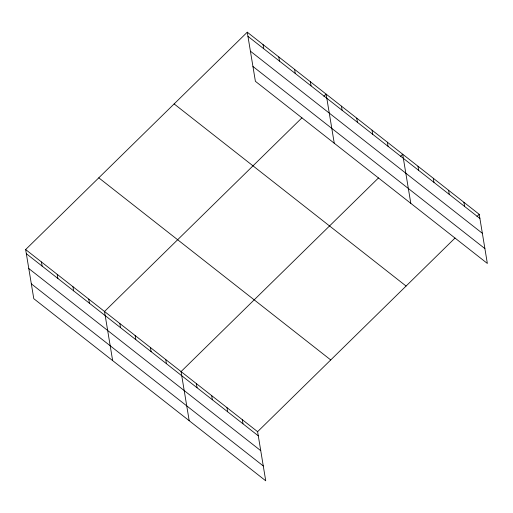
<?xml version="1.0" encoding="UTF-8"?>
<svg xmlns="http://www.w3.org/2000/svg" width="513" height="513" viewBox="0 0 513 513"><rect width="100%" height="100%" fill="white"/><g stroke="black" fill="none" stroke-linecap="round" stroke-linejoin="round"><path stroke-width="0.77" d="M25.65 249.555L257.603 431.683L265.734 480.803L33.781 298.681L25.65 249.555L247.266 32.197L479.219 214.319L487.35 263.445L255.397 81.317L247.266 32.197M301.939 117.843L104.517 311.481L112.648 360.601M323.876 96.322L326.127 94.116L334.258 143.242M378.485 177.947L181.057 371.579L189.194 420.705M400.422 156.427L402.673 154.221L410.804 203.34M257.603 431.683L455.025 238.045M476.968 216.524L479.219 214.319M247.952 36.346L479.905 218.467M250.408 51.185L482.361 233.306M252.941 66.478L484.894 248.6M174.131 103.927L406.084 286.049M98.785 177.831L330.738 359.953M26.336 253.704L258.289 435.832M28.792 268.549L260.745 450.67M31.325 283.843L263.278 465.964M463.906 202.295L464.598 206.444M448.599 190.278L449.285 194.427M433.293 178.261L433.979 182.41M417.98 166.238L418.666 170.387M387.366 142.197L388.052 146.346M372.053 130.18L372.739 134.329M356.747 118.157L357.433 122.306M341.44 106.14L342.126 110.289M310.359 81.734L311.045 85.883M294.584 69.351L295.27 73.5M278.809 56.962L279.495 61.111M263.034 44.58L263.727 48.729M242.296 419.66L242.982 423.809M226.983 407.643L227.669 411.792M211.677 395.619L212.363 399.768M196.37 383.602L197.056 387.751M165.75 359.562L166.436 363.711M150.444 347.538L151.13 351.687M135.131 335.521L135.817 339.67M119.824 323.498L120.51 327.647M88.743 299.098L89.429 303.247M72.968 286.709L73.654 290.858M57.193 274.327L57.886 278.476M41.425 261.944L42.111 266.093"/></g></svg>
